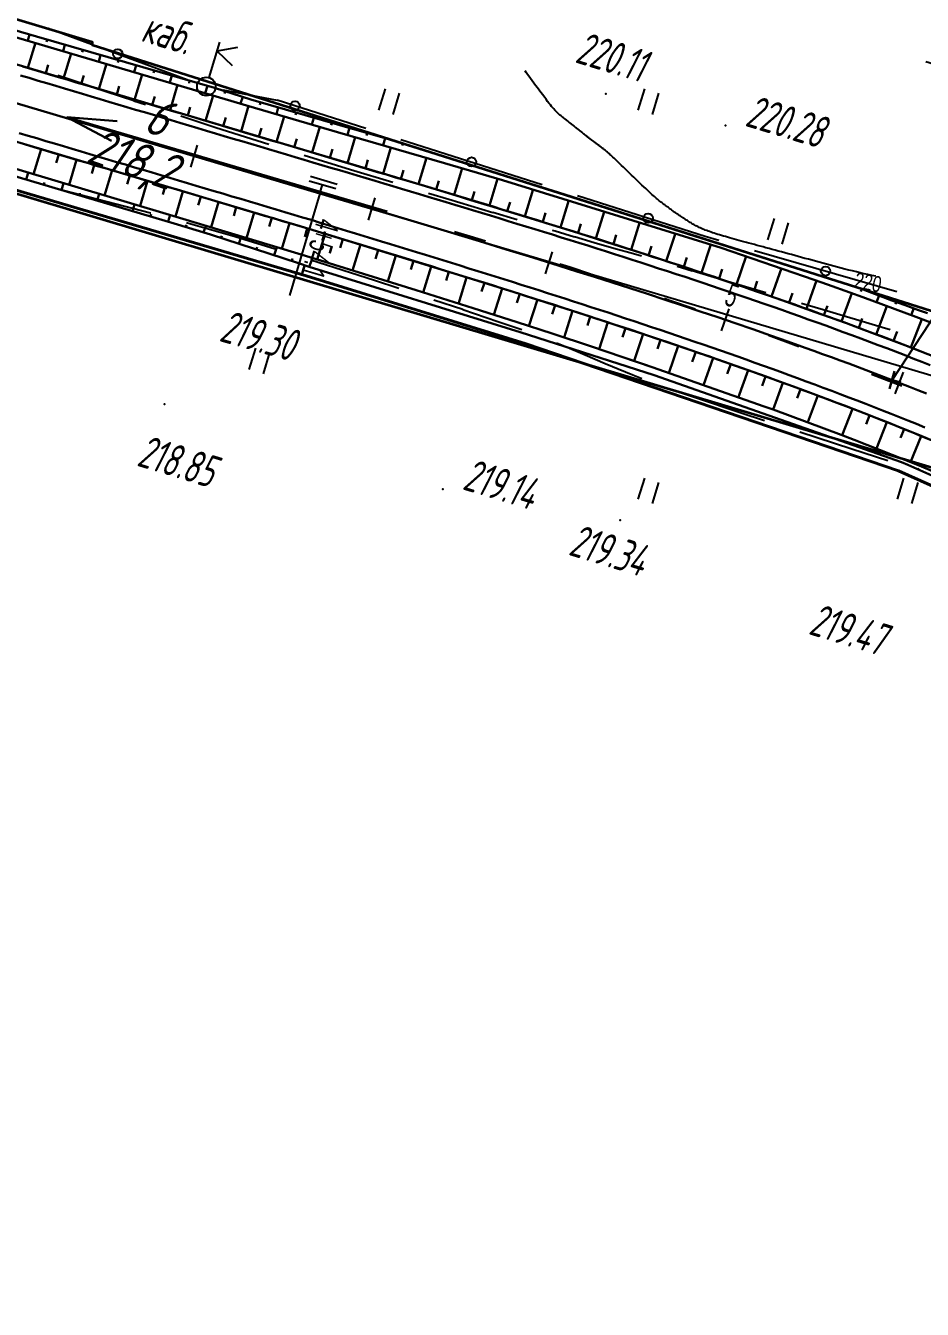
# Model space of a CAD drawing. Header units: millimetres. Extents: x -1799 to 6962, y -1020 to 4121.
# Drawn here: x -1317.8 to -1221, y 3691.2 to 3829.7 of the extents above; entities that cross this region are included whole.
import ezdxf
from ezdxf import colors
from ezdxf.entities.mleader import LeaderData, LeaderLine
from ezdxf.math import Vec2, Vec3

# ---------------------------------------------------------------- set-up
doc = ezdxf.new("R2010")
doc.units = ezdxf.units.MM
doc.linetypes.add('CONTI', pattern=[0])
doc.linetypes.add('STROT', pattern=[1.7, 0.5, -1.2])
for name, color, linetype, lineweight in [('10', 1, 'Continuous', 35), ('КОПИЯ_ОСЬ_13_ОТКОСЫ', 7, 'Continuous', 30), ('КОПИЯ_ОСЬ_ГРАНИЦЫ_ПОЛОС', 7, 'Continuous', 30), ('ОСЬ_ВЕРХ_ПОКРЫТИЯ_ГРАНИЦЫ_ПОЛОС', 7, 'Continuous', 30), ('ОСЬ_ВЕРХ_ПОКРЫТИЯ_ОСЬ', 1, 'Continuous', 30), ('Отметки', 5, 'Continuous', 30), ('Уклоны ПЧ', 5, 'Continuous', 30)]:
    doc.layers.add(name, color=color, linetype=linetype, lineweight=lineweight)
for name, color, linetype in [('_Ростелеком', 6, 'Continuous'), ('GOR_BDEFAULT', 212, 'CONTI'), ('NAD_MDEFAULT', 7, 'CONTI'), ('PI_OTDEFAULT', 172, 'CONTI'), ('PI_TTDEFAULT', 5, 'CONTI'), ('PLN_O', 7, 'CONTI'), ('SIT_LDEFAULT', 7, 'CONTI'), ('USLZNDEFAULT', 7, 'CONTI'), ('ZAPSKDEFAULT', 7, 'CONTI'), ('КОПИЯ_ОСЬ_ТАНГЕНСЫ', 1, 'Continuous'), ('ОСЬ_ВЕРХ_ПОКРЫТИЯ_ПИКЕТЫ', 1, 'Continuous'), ('ОСЬ_ВЕРХ_ПОКРЫТИЯ_РАЗБИВКА_КРИВ', 1, 'Continuous'), ('ОСЬ_ВЕРХ_ПОКРЫТИЯ_ТАНГЕНСЫ', 1, 'Continuous'), ('разметка', 7, 'Continuous')]:
    doc.layers.add(name, color=color, linetype=linetype)
doc.styles.add('eskd', font='spds.shx', dxfattribs={"width": 1.2, "oblique": 15})
doc.styles.add('SHRFT', font='TXT', dxfattribs={"width": 3.5})
doc.styles.get("Standard").update_dxf_attribs({"font": 'arial.ttf'})
doc.styles.add('STYLE1', font='romand.shx', dxfattribs={"width": 0.9})
doc.styles.add('ГОСТ', font='', dxfattribs={"oblique": 15, "height": 4})
doc.styles.get('ГОСТ').set_extended_font_data('GOST type A')
doc.linetypes.add('кабель_связи_проект.', pattern='A,10,-1,["/",STYLE1,S=3,R=0,X=0,Y=-1.5],-4.1', length=15.1)

# ---------------------------------------------------------------- blocks, each defined once
blk = doc.blocks.new('BL_2011')
at = {"color": 0}
for p, q in [((0, 0), (0, 2.4)), ((1.6, 0), (1.6, 2.4))]:
    blk.add_line(p, q, dxfattribs=at)
blk = doc.blocks.new('BL_4017')
at = {"color": 0}
for p, q in [((0, 1), (0, 5)), ((2, 5), (0, 4)), ((0, 4), (2, 3))]:
    blk.add_line(p, q, dxfattribs=at)
blk.add_circle((0, 0), 1, dxfattribs=at)
blk = doc.blocks.new('_None')
blk = doc.blocks.new('Крест')
at = {"layer": 'Отметки'}
for points in [[(-1, 0), (1, 0)], [(0, 1), (0, -1)]]:
    blk.add_lwpolyline(points, dxfattribs=at)
blk = doc.blocks.new('Стрелка')
at = {"layer": 'Уклоны ПЧ', "ltscale": 2}
for points in [[(-0.023, -0.048), (-0.023, 17.972)], [(-0.023, -0.048), (-0.578, 2.622)], [(-0.023, -0.048), (0.532, 2.622)]]:
    blk.add_lwpolyline(points, dxfattribs=at)

msp = doc.modelspace()

# ---------------------------------------------------------------- linework, layer by layer
at = {"layer": '10'}
for points in [[(-1663.64, 3941.52), (-1663.64, 3941.52), (-1660.5, 3940.7), (-1623.01, 3929.81), (-1594.45, 3919.16), (-1520.48, 3891.13), (-1408.55, 3857.4), (-1310.61, 3827.99), (-1310.61, 3827.69), (-1200.33, 3792.74), (-1162.75, 3776.95)], [(-804.5, 3662.4), (-824.53, 3666.02), (-948.42, 3671.8), (-975.89, 3675.36), (-1007.46, 3684.89), (-1045.04, 3689.69), (-1091.51, 3701.64), (-1136.71, 3726), (-1145.91, 3731.61), (-1190.93, 3759.81), (-1203.52, 3777.13), (-1281.42, 3800.43), (-1370.85, 3827.17), (-1423.97, 3843.23), (-1467.2, 3856.3), (-1517.94, 3871.63), (-1536.6, 3877.27), (-1560.79, 3884.92), (-1568.4, 3887.32), (-1611.24, 3900.87), (-1670.72, 3919.71)]]:
    msp.add_lwpolyline(points, dxfattribs=at)
at = {"layer": '_Ростелеком', "linetype": 'кабель_связи_проект.', "lineweight": 40, "ltscale": 0.25}
msp.add_lwpolyline([(-1657.51, 3939.31), (-1658.17, 3937.63), (-1600.28, 3918.22), (-1339.9, 3818.22), (-1287.5, 3802.77), (-1263.76, 3795.43), (-1223.53, 3781.71), (-1196.63, 3769.68), (-1196.63, 3769.68), (-1140.23, 3729.43), (-1091.1, 3703.08), (-1044.78, 3690.32), (-948.53, 3678.47), (-823.71, 3672.23)], dxfattribs=at)
at = {"layer": 'GOR_BDEFAULT', "color": 212, "elevation": 220, "flags": 128}
msp.add_lwpolyline([(-1225.99, 3802.72), (-1226.42, 3802.8), (-1226.84, 3802.89), (-1227.26, 3802.98), (-1227.67, 3803.08), (-1228.09, 3803.18), (-1228.5, 3803.28), (-1228.91, 3803.38), (-1229.32, 3803.48), (-1229.73, 3803.59), (-1230.13, 3803.69), (-1230.53, 3803.8), (-1230.93, 3803.9), (-1231.32, 3804.01), (-1231.72, 3804.12), (-1232.11, 3804.22), (-1232.49, 3804.33), (-1232.88, 3804.43), (-1233.26, 3804.54), (-1233.64, 3804.64), (-1234.01, 3804.74), (-1234.38, 3804.84), (-1234.75, 3804.94), (-1235.11, 3805.04), (-1235.47, 3805.13), (-1235.82, 3805.23), (-1236.17, 3805.33), (-1236.52, 3805.42), (-1236.86, 3805.51), (-1237.19, 3805.6), (-1237.52, 3805.69), (-1237.85, 3805.78), (-1238.17, 3805.87), (-1238.48, 3805.95), (-1238.79, 3806.04), (-1239.1, 3806.12), (-1239.39, 3806.2), (-1239.69, 3806.28), (-1239.97, 3806.36), (-1240.25, 3806.43), (-1240.52, 3806.51), (-1240.79, 3806.58), (-1241.05, 3806.65), (-1241.3, 3806.72), (-1241.54, 3806.79), (-1241.78, 3806.86), (-1242.01, 3806.92), (-1242.23, 3806.99), (-1242.45, 3807.05), (-1242.66, 3807.11), (-1242.86, 3807.17), (-1243.06, 3807.23), (-1243.25, 3807.29), (-1243.43, 3807.35), (-1243.61, 3807.4), (-1243.78, 3807.46), (-1243.94, 3807.52), (-1244.1, 3807.57), (-1244.25, 3807.63), (-1244.4, 3807.69), (-1244.54, 3807.74), (-1244.68, 3807.8), (-1244.81, 3807.86), (-1244.94, 3807.92), (-1245.07, 3807.98), (-1245.19, 3808.04), (-1245.3, 3808.1), (-1245.42, 3808.16), (-1245.53, 3808.22), (-1245.63, 3808.28), (-1245.74, 3808.34), (-1245.84, 3808.4), (-1245.94, 3808.46), (-1246.04, 3808.52), (-1246.14, 3808.59), (-1246.24, 3808.65), (-1246.34, 3808.71), (-1246.44, 3808.77), (-1246.53, 3808.83), (-1246.63, 3808.89), (-1246.72, 3808.96), (-1246.82, 3809.02), (-1246.91, 3809.08), (-1247.01, 3809.14), (-1247.1, 3809.21), (-1247.19, 3809.27), (-1247.28, 3809.33), (-1247.38, 3809.39), (-1247.47, 3809.46), (-1247.56, 3809.52), (-1247.65, 3809.58), (-1247.74, 3809.64), (-1247.82, 3809.71), (-1247.91, 3809.77), (-1248, 3809.83), (-1248.09, 3809.9), (-1248.17, 3809.96), (-1248.26, 3810.02), (-1248.35, 3810.09), (-1248.43, 3810.15), (-1248.52, 3810.21), (-1248.6, 3810.28), (-1248.69, 3810.34), (-1248.77, 3810.4), (-1248.85, 3810.46), (-1248.94, 3810.53), (-1249.02, 3810.59), (-1249.1, 3810.65), (-1249.19, 3810.72), (-1249.28, 3810.78), (-1249.37, 3810.86), (-1249.46, 3810.93), (-1249.56, 3811.01), (-1249.67, 3811.1), (-1249.78, 3811.2), (-1249.9, 3811.3), (-1250.03, 3811.41), (-1250.17, 3811.54), (-1250.32, 3811.67), (-1250.48, 3811.82), (-1250.65, 3811.98), (-1250.84, 3812.16), (-1251.04, 3812.35), (-1251.25, 3812.54), (-1251.46, 3812.75), (-1251.68, 3812.96), (-1251.91, 3813.18), (-1252.13, 3813.4), (-1252.36, 3813.62), (-1252.59, 3813.84), (-1252.81, 3814.06), (-1253.03, 3814.27), (-1253.24, 3814.48), (-1253.44, 3814.67), (-1253.63, 3814.85), (-1253.81, 3815.03), (-1253.97, 3815.18), (-1254.12, 3815.33), (-1254.26, 3815.46), (-1254.39, 3815.57), (-1254.5, 3815.68), (-1254.61, 3815.78), (-1254.71, 3815.86), (-1254.8, 3815.94), (-1254.88, 3816.02), (-1254.96, 3816.08), (-1255.03, 3816.14), (-1255.1, 3816.2), (-1255.16, 3816.25), (-1255.23, 3816.3), (-1255.29, 3816.35), (-1255.35, 3816.4), (-1255.41, 3816.44), (-1255.47, 3816.49), (-1255.53, 3816.54), (-1255.59, 3816.58), (-1255.65, 3816.63), (-1255.71, 3816.67), (-1255.76, 3816.72), (-1255.82, 3816.76), (-1255.88, 3816.8), (-1255.94, 3816.85), (-1255.99, 3816.89), (-1256.05, 3816.93), (-1256.11, 3816.97), (-1256.16, 3817.02), (-1256.99, 3817.63), (-1257.05, 3817.68), (-1257.11, 3817.72), (-1257.16, 3817.77), (-1257.22, 3817.81), (-1257.28, 3817.86), (-1257.34, 3817.91), (-1257.4, 3817.96), (-1257.46, 3818.01), (-1257.52, 3818.05), (-1257.58, 3818.1), (-1257.64, 3818.16), (-1257.71, 3818.21), (-1257.77, 3818.26), (-1257.83, 3818.31), (-1257.9, 3818.36), (-1257.96, 3818.41), (-1258.03, 3818.47), (-1258.1, 3818.52), (-1258.16, 3818.57), (-1258.23, 3818.63), (-1258.3, 3818.68), (-1258.37, 3818.73), (-1258.44, 3818.79), (-1258.5, 3818.84), (-1258.57, 3818.9), (-1258.64, 3818.95), (-1258.71, 3819.01), (-1258.78, 3819.06), (-1258.85, 3819.12), (-1258.92, 3819.17), (-1258.99, 3819.22), (-1259.06, 3819.28), (-1259.12, 3819.33), (-1259.19, 3819.38), (-1259.26, 3819.44), (-1259.33, 3819.49), (-1259.39, 3819.54), (-1259.46, 3819.6), (-1259.52, 3819.65), (-1259.59, 3819.7), (-1259.66, 3819.75), (-1259.72, 3819.8), (-1259.78, 3819.85), (-1259.85, 3819.9), (-1259.91, 3819.95), (-1259.97, 3820), (-1260.04, 3820.05), (-1260.1, 3820.1), (-1260.17, 3820.16), (-1260.24, 3820.22), (-1260.31, 3820.29), (-1260.39, 3820.36), (-1260.47, 3820.44), (-1260.56, 3820.54), (-1260.66, 3820.64), (-1260.76, 3820.76), (-1260.87, 3820.89), (-1261, 3821.04), (-1261.13, 3821.2), (-1261.28, 3821.38), (-1261.43, 3821.58), (-1261.6, 3821.8), (-1261.78, 3822.03), (-1261.96, 3822.28), (-1262.15, 3822.53), (-1262.34, 3822.78), (-1262.53, 3823.04), (-1262.73, 3823.3), (-1262.91, 3823.56), (-1263.1, 3823.81), (-1263.27, 3824.05), (-1263.44, 3824.28), (-1263.6, 3824.49), (-1263.74, 3824.69), (-1263.87, 3824.87)], dxfattribs=at)
at = {"layer": 'PI_TTDEFAULT', "color": 5}
for p in [(-1255.16, 3822.38, 220.11), (-1242.23, 3818.97, 220.28), (-1302.8, 3788.9, 218.85), (-1272.74, 3779.75, 219.14), (-1253.6, 3776.4, 219.34)]:
    msp.add_point(p, dxfattribs=at)
at = {"layer": 'PLN_O'}
for p, q in [((-1315.35, 3829.47), (-1300.34, 3823.94)), ((-1296.51, 3822.84), (-1290.62, 3821.72)), ((-1290.62, 3821.73), (-1281.07, 3818.69)), ((-1277.26, 3817.47), (-1262.01, 3812.62)), ((-1258.2, 3811.41), (-1244.42, 3807.03)), ((-1244.42, 3807.02), (-1242.95, 3806.6)), ((-1239.1, 3805.49), (-1223.73, 3801.05))]:
    msp.add_line(p, q, dxfattribs=at)
for centre in [(-1307.84, 3826.7), (-1288.7, 3821.11), (-1269.64, 3815.04), (-1250.58, 3808.98), (-1231.41, 3803.27)]:
    msp.add_circle(centre, 0.5, dxfattribs=at)
at = {"layer": 'SIT_LDEFAULT', "color": 7}
for p, q in [((-1310.55, 3823.1), (-1314.33, 3824.36)), ((-1306.12, 3821.62), (-1310.55, 3823.09)), ((-1304.85, 3821.2), (-1306.12, 3821.61)), ((-1297.24, 3818.73), (-1301.04, 3819.97)), ((-1292.79, 3817.31), (-1297.24, 3818.73)), ((-1291.52, 3816.92), (-1292.79, 3817.32)), ((-1282.73, 3814.2), (-1287.7, 3815.72)), ((-1278.14, 3812.81), (-1282.73, 3814.2)), ((-1313.95, 3812.06), (-1313.74, 3812.01)), ((-1313.74, 3812.01), (-1309.02, 3810.78)), ((-1272.08, 3810.98), (-1274.3, 3811.65)), ((-1309.02, 3810.78), (-1304.32, 3809.55)), ((-1267.34, 3809.56), (-1272.08, 3810.98)), ((-1304.32, 3809.55), (-1304.28, 3809.54)), ((-1264.72, 3808.79), (-1267.34, 3809.57)), ((-1300.42, 3808.5), (-1299.69, 3808.3)), ((-1299.69, 3808.29), (-1295.15, 3806.99)), ((-1260.63, 3807.56), (-1260.89, 3807.64)), ((-1258.52, 3806.94), (-1260.63, 3807.56)), ((-1295.15, 3806.99), (-1290.83, 3805.68)), ((-1256.4, 3806.33), (-1258.52, 3806.95)), ((-1254.28, 3805.71), (-1256.4, 3806.32)), ((-1252.16, 3805.11), (-1254.28, 3805.71)), ((-1251.29, 3804.86), (-1252.16, 3805.11)), ((-1287.01, 3804.47), (-1285.3, 3803.93)), ((-1285.3, 3803.94), (-1280.12, 3802.27)), ((-1245.81, 3803.27), (-1247.44, 3803.75)), ((-1280.12, 3802.27), (-1277.49, 3801.41)), ((-1242.61, 3802.32), (-1245.81, 3803.28)), ((-1237.86, 3800.91), (-1242.61, 3802.32)), ((-1273.7, 3800.17), (-1270.6, 3799.14)), ((-1270.6, 3799.13), (-1266.79, 3797.84)), ((-1231.69, 3799.08), (-1234.02, 3799.77)), ((-1266.79, 3797.84), (-1264.22, 3796.96)), ((-1225.31, 3797.19), (-1231.69, 3799.09)), ((-1224.43, 3796.93), (-1225.31, 3797.19)), ((-1260.48, 3795.54), (-1259.56, 3795.17)), ((-1259.56, 3795.16), (-1257.38, 3794.24)), ((-1257.38, 3794.24), (-1255.21, 3793.31)), ((-1255.21, 3793.31), (-1253.03, 3792.39)), ((-1253.03, 3792.4), (-1251.26, 3791.68)), ((-1247.5, 3790.3), (-1245.37, 3789.58)), ((-1245.37, 3789.58), (-1240.52, 3787.99)), ((-1240.52, 3787.98), (-1238.01, 3787.16)), ((-1234.21, 3785.91), (-1228.58, 3784.08)), ((-1228.58, 3784.09), (-1224.7, 3782.83))]:
    msp.add_line(p, q, dxfattribs=at)
at = {"layer": 'КОПИЯ_ОСЬ_13_ОТКОСЫ'}
for points in [[(-1322.09, 3830.17), (-1316.61, 3828.56), (-1297.39, 3823.04), (-1293.49, 3821.77), (-1283.88, 3819.01), (-1278.97, 3817.62)], [(-1320.46, 3828.99), (-1293.7, 3821.07), (-1284.1, 3818.27), (-1272.56, 3814.92), (-1266.29, 3813.07), (-1266.29, 3813.07), (-1266.29, 3813.07), (-1266.29, 3813.07), (-1242.7, 3805.77), (-1242.7, 3805.77), (-1242.7, 3805.77), (-1232.64, 3802.33), (-1232.64, 3802.33), (-1232.64, 3802.33), (-1231.2, 3801.83), (-1228.81, 3800.97), (-1227.38, 3800.45), (-1221.66, 3798.32), (-1219.29, 3797.42)], [(-1320.46, 3828.99), (-1293.7, 3821.07), (-1284.1, 3818.27), (-1272.56, 3814.92), (-1266.29, 3813.07), (-1266.29, 3813.07), (-1266.29, 3813.07), (-1266.29, 3813.07), (-1242.7, 3805.77), (-1242.7, 3805.77), (-1242.7, 3805.77), (-1232.64, 3802.33), (-1232.64, 3802.33), (-1232.64, 3802.33), (-1231.2, 3801.83), (-1228.81, 3800.97), (-1227.38, 3800.45), (-1221.66, 3798.32), (-1219.29, 3797.42)], [(-1317.38, 3828.79), (-1317.57, 3828.14)], [(-1315.46, 3828.23), (-1315.52, 3828.01)], [(-1317.54, 3825.18), (-1316.73, 3827.89)], [(-1313.54, 3827.68), (-1313.73, 3827)], [(-1311.61, 3827.12), (-1311.68, 3826.9)], [(-1315.62, 3824.61), (-1315.35, 3825.51)], [(-1313.7, 3824.04), (-1312.89, 3826.75)], [(-1309.69, 3826.57), (-1309.89, 3825.87)], [(-1309.87, 3822.9), (-1309.06, 3825.62)], [(-1307.77, 3826.02), (-1307.84, 3825.79)], [(-1305.85, 3825.47), (-1306.06, 3824.73)], [(-1311.78, 3823.47), (-1311.52, 3824.37)], [(-1306.03, 3821.76), (-1305.22, 3824.48)], [(-1303.92, 3824.92), (-1304, 3824.67)], [(-1302, 3824.37), (-1302.22, 3823.6)], [(-1307.95, 3822.33), (-1307.68, 3823.23)], [(-1302.2, 3820.62), (-1301.39, 3823.35)], [(-1300.08, 3823.82), (-1300.15, 3823.56)], [(-1298.16, 3823.26), (-1298.39, 3822.46)], [(-1304.12, 3821.19), (-1303.85, 3822.1)], [(-1298.37, 3819.48), (-1297.55, 3822.22)], [(-1296.25, 3822.67), (-1296.33, 3822.41)], [(-1294.35, 3822.05), (-1294.58, 3821.34)], [(-1292.43, 3821.46), (-1292.5, 3821.22)], [(-1300.28, 3820.05), (-1300.01, 3820.96)], [(-1294.53, 3818.34), (-1293.72, 3821.08)], [(-1290.51, 3820.91), (-1290.72, 3820.2)], [(-1290.7, 3817.2), (-1289.88, 3819.96)], [(-1288.59, 3820.36), (-1288.66, 3820.12)], [(-1324.46, 3818.89), (-1287.2, 3807.82), (-1275.74, 3804.31), (-1270.02, 3802.55), (-1265.26, 3801.06), (-1261.46, 3799.85), (-1258.15, 3798.79), (-1254.13, 3797.48), (-1250.12, 3796.14), (-1247.76, 3795.35), (-1243.77, 3793.98), (-1239.79, 3792.58), (-1234.2, 3790.55), (-1231.88, 3789.69), (-1230.49, 3789.17), (-1228.64, 3788.46), (-1226.79, 3787.75), (-1225.87, 3787.39), (-1224.49, 3786.84), (-1223.11, 3786.29), (-1221.28, 3785.55), (-1217.17, 3783.85)], [(-1296.45, 3818.91), (-1296.18, 3819.82)], [(-1292.61, 3817.77), (-1292.34, 3818.68)], [(-1286.67, 3819.81), (-1286.88, 3819.08)], [(-1286.86, 3816.06), (-1286.04, 3818.83)], [(-1284.74, 3819.26), (-1284.81, 3819.01)], [(-1282.82, 3818.71), (-1283.03, 3817.96)], [(-1288.78, 3816.63), (-1288.51, 3817.55)], [(-1283.03, 3814.92), (-1282.2, 3817.72)], [(-1280.9, 3818.16), (-1280.97, 3817.91)], [(-1278.97, 3817.62), (-1279.19, 3816.84)], [(-1325.26, 3816.2), (-1301.53, 3809.12), (-1288.03, 3805.04), (-1275.63, 3801.2), (-1269.46, 3799.25), (-1264.72, 3797.74), (-1260.94, 3796.52), (-1256.7, 3795.13), (-1253.41, 3794.03), (-1251.07, 3793.23), (-1250.14, 3792.91), (-1250.14, 3792.91)], [(-1325.26, 3816.2), (-1301.53, 3809.12), (-1288.03, 3805.04), (-1275.63, 3801.2), (-1269.46, 3799.25), (-1264.72, 3797.74), (-1260.94, 3796.52), (-1256.7, 3795.13), (-1253.41, 3794.03), (-1250.14, 3792.91)], [(-1316.13, 3816.41), (-1316.94, 3813.71)], [(-1314.22, 3815.84), (-1314.48, 3814.94)], [(-1284.95, 3815.49), (-1284.67, 3816.41)], [(-1279.2, 3813.77), (-1278.36, 3816.6)], [(-1277.05, 3817.07), (-1277.12, 3816.81)], [(-1312.3, 3815.28), (-1313.1, 3812.57)], [(-1310.38, 3814.71), (-1310.65, 3813.8)], [(-1281.11, 3814.35), (-1280.83, 3815.28)], [(-1275.36, 3812.63), (-1274.51, 3815.48)], [(-1320.92, 3814.07), (-1301.74, 3808.41), (-1297.82, 3807.21), (-1288.31, 3804.11), (-1287.17, 3803.71)], [(-1317.75, 3813.13), (-1317.52, 3813.89)], [(-1308.46, 3814.14), (-1309.27, 3811.43)], [(-1306.55, 3813.57), (-1306.82, 3812.66)], [(-1304.63, 3813), (-1305.44, 3810.29)], [(-1277.28, 3813.2), (-1277, 3814.15)], [(-1273.45, 3812.06), (-1273.16, 3813.01)], [(-1271.53, 3811.48), (-1270.66, 3814.36)], [(-1267.7, 3810.33), (-1266.83, 3813.23)], [(-1315.83, 3812.57), (-1315.75, 3812.82)], [(-1313.91, 3812), (-1313.69, 3812.75)], [(-1311.99, 3811.44), (-1311.92, 3811.68)], [(-1310.07, 3810.87), (-1309.86, 3811.6)], [(-1302.71, 3812.43), (-1302.98, 3811.52)], [(-1300.8, 3811.86), (-1301.6, 3809.14)], [(-1269.62, 3810.91), (-1269.33, 3811.87)], [(-1263.88, 3809.16), (-1262.98, 3812.09)], [(-1308.16, 3810.3), (-1308.08, 3810.55)], [(-1306.24, 3809.74), (-1306.02, 3810.46)], [(-1298.88, 3811.29), (-1299.15, 3810.38)], [(-1296.96, 3810.72), (-1297.77, 3807.99)], [(-1265.79, 3809.74), (-1265.49, 3810.71)], [(-1260.05, 3807.98), (-1259.14, 3810.93)], [(-1304.32, 3809.17), (-1304.25, 3809.41)], [(-1302.4, 3808.61), (-1302.19, 3809.32)], [(-1295.04, 3810.15), (-1295.32, 3809.24)], [(-1293.13, 3809.58), (-1293.94, 3806.83)], [(-1291.21, 3809.01), (-1291.48, 3808.09)], [(-1261.96, 3808.57), (-1261.66, 3809.55)], [(-1256.24, 3806.78), (-1255.3, 3809.76)], [(-1300.49, 3808.03), (-1300.41, 3808.27)], [(-1298.57, 3807.44), (-1298.35, 3808.16)], [(-1289.29, 3808.44), (-1290.11, 3805.67)], [(-1287.38, 3807.87), (-1287.65, 3806.95)], [(-1258.14, 3807.39), (-1257.84, 3808.37)], [(-1252.42, 3805.57), (-1251.46, 3808.57)], [(-1296.67, 3806.84), (-1296.59, 3807.08)], [(-1294.77, 3806.22), (-1294.51, 3807)], [(-1285.46, 3807.29), (-1286.31, 3804.51)], [(-1283.55, 3806.7), (-1283.83, 3805.78)], [(-1281.64, 3806.12), (-1282.49, 3803.32)], [(-1254.33, 3806.18), (-1254.02, 3807.18)], [(-1248.62, 3804.34), (-1247.63, 3807.37)], [(-1244.82, 3803.09), (-1243.81, 3806.13)], [(-1292.87, 3805.6), (-1292.78, 3805.86)], [(-1290.96, 3804.97), (-1290.68, 3805.84)], [(-1287.17, 3803.71), (-1286.83, 3804.67)], [(-1279.72, 3805.53), (-1280.01, 3804.6)], [(-1277.81, 3804.95), (-1278.67, 3802.14)], [(-1250.52, 3804.96), (-1250.2, 3805.96)], [(-1246.72, 3803.72), (-1246.39, 3804.73)], [(-1241.03, 3801.82), (-1239.99, 3804.86)], [(-1289.06, 3804.35), (-1288.97, 3804.64)], [(-1275.9, 3804.36), (-1276.19, 3803.43)], [(-1273.99, 3803.77), (-1274.86, 3800.95)], [(-1242.92, 3802.46), (-1242.58, 3803.47)], [(-1237.24, 3800.52), (-1236.18, 3803.57)], [(-1272.08, 3803.18), (-1272.37, 3802.24)], [(-1270.17, 3802.59), (-1271.04, 3799.75)], [(-1268.26, 3802), (-1268.55, 3801.05)], [(-1239.13, 3801.17), (-1238.79, 3802.18)], [(-1233.47, 3799.19), (-1232.38, 3802.24)], [(-1266.35, 3801.4), (-1267.24, 3798.55)], [(-1264.44, 3800.8), (-1264.74, 3799.85)], [(-1235.36, 3799.86), (-1235, 3800.87)], [(-1229.71, 3797.83), (-1228.59, 3800.89)], [(-1227.83, 3801.46), (-1224.25, 3800.11), (-1222.81, 3799.59), (-1221.38, 3799.06), (-1220.42, 3798.71)], [(-1227.51, 3801.34), (-1227.6, 3801.08)], [(-1225.64, 3800.63), (-1225.91, 3799.9)], [(-1262.53, 3800.19), (-1263.44, 3797.33)], [(-1260.63, 3799.59), (-1260.94, 3798.63)], [(-1231.59, 3798.51), (-1231.22, 3799.53)], [(-1225.96, 3796.44), (-1224.81, 3799.49)], [(-1223.76, 3799.94), (-1223.85, 3799.69)], [(-1221.88, 3799.25), (-1222.16, 3798.51)], [(-1258.73, 3798.97), (-1259.65, 3796.09)], [(-1256.82, 3798.36), (-1257.13, 3797.4)], [(-1227.83, 3797.14), (-1227.45, 3798.16)], [(-1222.22, 3795.02), (-1221.04, 3798.08)], [(-1254.92, 3797.74), (-1255.87, 3794.85)], [(-1253.02, 3797.11), (-1253.34, 3796.15)], [(-1251.12, 3796.48), (-1252.09, 3793.58)], [(-1224.09, 3795.73), (-1223.7, 3796.75)], [(-1249.23, 3795.84), (-1249.55, 3794.88)], [(-1247.33, 3795.2), (-1248.33, 3792.27)], [(-1245.44, 3794.55), (-1245.82, 3793.46)], [(-1243.55, 3793.9), (-1244.58, 3790.95)], [(-1241.66, 3793.24), (-1242.03, 3792.19)], [(-1239.78, 3792.58), (-1240.86, 3789.58)], [(-1237.9, 3791.89), (-1238.26, 3790.9)], [(-1236.02, 3791.21), (-1237.06, 3788.33)], [(-1234.14, 3790.53), (-1234.49, 3789.57)], [(-1232.26, 3789.83), (-1233.33, 3786.95)], [(-1238.03, 3788.65), (-1237.09, 3788.34), (-1231.55, 3786.29), (-1229.72, 3785.59), (-1228.34, 3785.06), (-1226.97, 3784.53), (-1221.5, 3782.35), (-1219.69, 3781.6)], [(-1237.06, 3788.33), (-1231.55, 3786.29), (-1229.72, 3785.59), (-1228.34, 3785.06), (-1226.97, 3784.53), (-1221.5, 3782.35), (-1219.69, 3781.6)], [(-1228.52, 3788.42), (-1229.63, 3785.56)], [(-1226.66, 3787.69), (-1227.03, 3786.74)], [(-1224.79, 3786.96), (-1225.92, 3784.11)], [(-1222.94, 3786.22), (-1223.32, 3785.28)], [(-1221.08, 3785.47), (-1222.25, 3782.65)], [(-1223.2, 3782.65), (-1222.55, 3782.37), (-1218.97, 3780.78)], [(-1221.37, 3781.85), (-1221.32, 3781.95)]]:
    msp.add_lwpolyline(points, dxfattribs=at)
at = {"layer": 'КОПИЯ_ОСЬ_13_ОТКОСЫ', "ltscale": 7}
for points in [[(-1278.97, 3817.62), (-1260.27, 3811.74), (-1237.7, 3804.59), (-1227.83, 3801.46)], [(-1287.17, 3803.71), (-1264.39, 3796.68), (-1249.93, 3792.02), (-1223.2, 3782.65)], [(-1250.14, 3792.91), (-1238.03, 3788.65)]]:
    msp.add_lwpolyline(points, dxfattribs=at)
at = {"layer": 'КОПИЯ_ОСЬ_ГРАНИЦЫ_ПОЛОС'}
for points in [[(-1318.08, 3825.34), (-1317.12, 3825.06), (-1316.16, 3824.77), (-1315.2, 3824.49), (-1314.25, 3824.2), (-1313.29, 3823.92), (-1312.33, 3823.64), (-1311.37, 3823.35), (-1310.42, 3823.07), (-1309.46, 3822.78), (-1308.5, 3822.5), (-1307.54, 3822.21), (-1306.59, 3821.93), (-1305.63, 3821.64), (-1304.67, 3821.36), (-1303.71, 3821.07), (-1302.76, 3820.79), (-1301.8, 3820.5), (-1300.84, 3820.22), (-1299.88, 3819.94), (-1298.93, 3819.65), (-1297.97, 3819.37), (-1297.01, 3819.08), (-1296.06, 3818.8), (-1295.1, 3818.51), (-1294.14, 3818.23), (-1293.18, 3817.94), (-1292.23, 3817.66), (-1291.27, 3817.37), (-1290.31, 3817.09), (-1289.35, 3816.81), (-1288.4, 3816.52), (-1287.44, 3816.24), (-1286.48, 3815.95), (-1285.52, 3815.67), (-1284.57, 3815.38), (-1283.61, 3815.1), (-1282.65, 3814.81), (-1281.69, 3814.53), (-1280.73, 3814.24), (-1279.78, 3813.96), (-1278.82, 3813.67), (-1277.86, 3813.39), (-1276.9, 3813.1), (-1275.94, 3812.81), (-1274.99, 3812.53), (-1274.03, 3812.24), (-1273.07, 3811.95), (-1272.11, 3811.66), (-1271.15, 3811.38), (-1270.19, 3811.09), (-1269.24, 3810.8), (-1268.28, 3810.51), (-1267.32, 3810.22), (-1266.36, 3809.92), (-1265.4, 3809.63), (-1264.44, 3809.34), (-1263.49, 3809.05), (-1262.53, 3808.75), (-1261.57, 3808.45), (-1260.61, 3808.16), (-1259.66, 3807.86), (-1258.7, 3807.56), (-1257.74, 3807.26), (-1256.78, 3806.96), (-1255.83, 3806.66), (-1254.87, 3806.36), (-1253.91, 3806.05), (-1252.96, 3805.75), (-1252, 3805.44), (-1251.05, 3805.14), (-1250.09, 3804.83), (-1249.14, 3804.52), (-1248.18, 3804.2), (-1247.23, 3803.89), (-1246.27, 3803.58), (-1245.32, 3803.26), (-1244.36, 3802.94), (-1243.41, 3802.63), (-1242.46, 3802.3), (-1241.51, 3801.98), (-1240.55, 3801.66), (-1239.6, 3801.33), (-1238.65, 3801.01), (-1237.7, 3800.68), (-1236.75, 3800.35), (-1235.8, 3800.01), (-1234.85, 3799.68), (-1233.9, 3799.34), (-1232.95, 3799.01), (-1232.01, 3798.67), (-1231.06, 3798.32), (-1230.11, 3797.98), (-1229.17, 3797.63), (-1228.22, 3797.29), (-1227.27, 3796.94), (-1226.33, 3796.58), (-1225.39, 3796.23), (-1224.44, 3795.87), (-1223.5, 3795.51), (-1222.56, 3795.15), (-1221.62, 3794.79), (-1220.68, 3794.42)], [(-1317.82, 3816.92), (-1316.86, 3816.64), (-1315.9, 3816.35), (-1314.95, 3816.07), (-1313.99, 3815.78), (-1313.03, 3815.5), (-1312.08, 3815.21), (-1311.12, 3814.93), (-1310.16, 3814.64), (-1309.21, 3814.36), (-1308.25, 3814.08), (-1307.29, 3813.79), (-1306.34, 3813.51), (-1305.38, 3813.22), (-1304.42, 3812.94), (-1303.47, 3812.65), (-1302.51, 3812.37), (-1301.55, 3812.09), (-1300.6, 3811.8), (-1299.64, 3811.52), (-1298.68, 3811.23), (-1297.73, 3810.95), (-1296.77, 3810.66), (-1295.81, 3810.38), (-1294.86, 3810.09), (-1293.9, 3809.81), (-1292.94, 3809.53), (-1291.99, 3809.24), (-1291.03, 3808.96), (-1290.07, 3808.67), (-1289.12, 3808.39), (-1288.16, 3808.1), (-1287.21, 3807.82), (-1286.26, 3807.53), (-1285.32, 3807.25), (-1284.37, 3806.96), (-1283.43, 3806.67), (-1282.48, 3806.38), (-1281.54, 3806.09), (-1280.59, 3805.8), (-1279.65, 3805.52), (-1278.7, 3805.23), (-1277.76, 3804.94), (-1276.81, 3804.65), (-1275.87, 3804.36), (-1274.93, 3804.07), (-1273.98, 3803.78), (-1273.04, 3803.49), (-1272.1, 3803.19), (-1271.15, 3802.9), (-1270.21, 3802.61), (-1269.27, 3802.32), (-1268.33, 3802.02), (-1267.39, 3801.73), (-1266.45, 3801.43), (-1265.51, 3801.14), (-1264.57, 3800.84), (-1263.63, 3800.54), (-1262.69, 3800.25), (-1261.75, 3799.95), (-1260.81, 3799.65), (-1259.87, 3799.35), (-1258.94, 3799.05), (-1258, 3798.74), (-1257.06, 3798.44), (-1256.13, 3798.13), (-1255.19, 3797.83), (-1254.26, 3797.52), (-1253.32, 3797.21), (-1252.39, 3796.91), (-1251.46, 3796.6), (-1250.53, 3796.28), (-1249.59, 3795.97), (-1248.66, 3795.66), (-1247.73, 3795.34), (-1246.8, 3795.02), (-1245.87, 3794.71), (-1244.94, 3794.39), (-1244.02, 3794.07), (-1243.09, 3793.74), (-1242.16, 3793.42), (-1241.24, 3793.09), (-1240.31, 3792.77), (-1239.39, 3792.44), (-1238.46, 3792.11), (-1237.54, 3791.78), (-1236.62, 3791.44), (-1235.7, 3791.11), (-1234.78, 3790.77), (-1233.86, 3790.43), (-1232.94, 3790.09), (-1232.02, 3789.75), (-1231.1, 3789.4), (-1230.19, 3789.05), (-1229.27, 3788.71), (-1228.36, 3788.36), (-1227.44, 3788), (-1226.53, 3787.65), (-1225.62, 3787.29), (-1224.71, 3786.93), (-1223.8, 3786.57), (-1222.89, 3786.21), (-1221.99, 3785.84), (-1221.08, 3785.47), (-1220.18, 3785.1)]]:
    msp.add_lwpolyline(points, dxfattribs=at)
at = {"layer": 'КОПИЯ_ОСЬ_ТАНГЕНСЫ'}
msp.add_line((-1334.85, 3826.15), (-1197.36, 3785.29), dxfattribs=at)
at = {"layer": 'ОСЬ_ВЕРХ_ПОКРЫТИЯ_ГРАНИЦЫ_ПОЛОС', "linetype": 'Continuous'}
for points in [[(-1219.55, 3793.98), (-1222.84, 3795.26), (-1226.14, 3796.51), (-1229.46, 3797.74), (-1232.54, 3798.85), (-1235.62, 3799.95), (-1239.19, 3801.19), (-1242.77, 3802.41), (-1246.82, 3803.76), (-1250.89, 3805.08), (-1254.24, 3806.15), (-1258.07, 3807.36), (-1262.38, 3808.7), (-1267.66, 3810.32), (-1274.37, 3812.34), (-1322.17, 3826.56)], [(-1220.11, 3793.12), (-1221.04, 3793.49), (-1221.98, 3793.85), (-1222.92, 3794.22), (-1223.86, 3794.58), (-1224.8, 3794.94), (-1225.74, 3795.29), (-1226.68, 3795.65), (-1227.62, 3796), (-1228.57, 3796.35), (-1229.51, 3796.69), (-1230.45, 3797.04), (-1231.4, 3797.38), (-1232.34, 3797.72), (-1233.29, 3798.06), (-1234.24, 3798.4), (-1235.18, 3798.74), (-1236.13, 3799.07), (-1237.08, 3799.4), (-1238.03, 3799.73), (-1238.98, 3800.06), (-1239.93, 3800.39), (-1240.88, 3800.71), (-1241.83, 3801.03), (-1242.78, 3801.36), (-1243.73, 3801.68), (-1244.68, 3801.99), (-1245.63, 3802.31), (-1246.59, 3802.63), (-1247.54, 3802.94), (-1248.49, 3803.25), (-1249.45, 3803.56), (-1250.4, 3803.87), (-1251.35, 3804.18), (-1252.31, 3804.49), (-1253.26, 3804.79), (-1254.22, 3805.1), (-1255.17, 3805.4), (-1256.13, 3805.7), (-1257.09, 3806.01), (-1258.04, 3806.31), (-1259, 3806.61), (-1259.95, 3806.9), (-1260.91, 3807.2), (-1261.87, 3807.5), (-1262.82, 3807.79), (-1263.78, 3808.09), (-1264.74, 3808.38), (-1265.7, 3808.67), (-1266.65, 3808.97), (-1267.61, 3809.26), (-1268.57, 3809.55), (-1269.53, 3809.84), (-1270.48, 3810.13), (-1271.44, 3810.42), (-1272.4, 3810.7), (-1273.36, 3810.99), (-1274.32, 3811.28), (-1275.27, 3811.57), (-1276.23, 3811.85), (-1277.19, 3812.14), (-1278.15, 3812.43), (-1279.11, 3812.71), (-1280.06, 3813), (-1281.02, 3813.28), (-1281.98, 3813.57), (-1282.94, 3813.85), (-1283.89, 3814.14), (-1284.85, 3814.42), (-1285.81, 3814.7), (-1286.77, 3814.99), (-1287.72, 3815.27), (-1288.68, 3815.56), (-1289.64, 3815.84), (-1290.6, 3816.13), (-1291.55, 3816.41), (-1292.51, 3816.7), (-1293.47, 3816.98), (-1294.43, 3817.27), (-1295.38, 3817.55), (-1296.34, 3817.83), (-1297.3, 3818.12), (-1298.26, 3818.4), (-1299.21, 3818.69), (-1300.17, 3818.97), (-1301.13, 3819.26), (-1302.09, 3819.54), (-1303.04, 3819.83), (-1304, 3820.11), (-1304.96, 3820.4), (-1305.92, 3820.68), (-1306.87, 3820.97), (-1307.83, 3821.25), (-1308.79, 3821.53), (-1309.75, 3821.82), (-1310.7, 3822.1), (-1311.66, 3822.39), (-1312.62, 3822.67), (-1313.58, 3822.96), (-1314.53, 3823.24), (-1315.49, 3823.53), (-1316.45, 3823.81), (-1317.41, 3824.1), (-1318.36, 3824.38)], [(-1318.08, 3825.34), (-1317.12, 3825.05), (-1316.16, 3824.77), (-1315.21, 3824.48), (-1314.25, 3824.2), (-1313.29, 3823.92), (-1312.33, 3823.63), (-1311.38, 3823.35), (-1310.42, 3823.06), (-1309.46, 3822.78), (-1308.5, 3822.49), (-1307.55, 3822.21), (-1306.59, 3821.92), (-1305.63, 3821.64), (-1304.67, 3821.35), (-1303.72, 3821.07), (-1302.76, 3820.79), (-1301.8, 3820.5), (-1300.84, 3820.22), (-1299.89, 3819.93), (-1298.93, 3819.65), (-1297.97, 3819.36), (-1297.01, 3819.08), (-1296.06, 3818.79), (-1295.1, 3818.51), (-1294.14, 3818.22), (-1293.18, 3817.94), (-1292.23, 3817.66), (-1291.27, 3817.37), (-1290.31, 3817.09), (-1289.35, 3816.8), (-1288.4, 3816.52), (-1287.44, 3816.23), (-1286.48, 3815.95), (-1285.52, 3815.66), (-1284.57, 3815.38), (-1283.61, 3815.09), (-1282.65, 3814.81), (-1281.69, 3814.52), (-1280.74, 3814.24), (-1279.78, 3813.95), (-1278.82, 3813.67), (-1277.86, 3813.38), (-1276.9, 3813.1), (-1275.95, 3812.81), (-1274.99, 3812.52), (-1274.03, 3812.24), (-1273.07, 3811.95), (-1272.11, 3811.66), (-1271.15, 3811.37), (-1270.19, 3811.08), (-1269.24, 3810.79), (-1268.28, 3810.5), (-1267.32, 3810.21), (-1266.36, 3809.92), (-1265.4, 3809.63), (-1264.45, 3809.34), (-1263.49, 3809.04), (-1262.53, 3808.75), (-1261.57, 3808.45), (-1260.61, 3808.16), (-1259.66, 3807.86), (-1258.7, 3807.56), (-1257.74, 3807.26), (-1256.78, 3806.96), (-1255.83, 3806.66), (-1254.87, 3806.36), (-1253.92, 3806.05), (-1252.96, 3805.75), (-1252, 3805.44), (-1251.05, 3805.13), (-1250.09, 3804.82), (-1249.14, 3804.51), (-1248.18, 3804.2), (-1247.23, 3803.89), (-1246.27, 3803.58), (-1245.32, 3803.26), (-1244.37, 3802.94), (-1243.41, 3802.62), (-1242.46, 3802.3), (-1241.51, 3801.98), (-1240.55, 3801.66), (-1239.6, 3801.33), (-1238.65, 3801), (-1237.7, 3800.68), (-1236.75, 3800.35), (-1235.8, 3800.01), (-1234.85, 3799.68), (-1233.9, 3799.34), (-1232.95, 3799), (-1232.01, 3798.66), (-1231.06, 3798.32), (-1230.11, 3797.98), (-1229.17, 3797.63), (-1228.22, 3797.28), (-1227.28, 3796.93), (-1226.33, 3796.58), (-1225.39, 3796.23), (-1224.44, 3795.87), (-1223.5, 3795.51), (-1222.56, 3795.15), (-1221.62, 3794.79), (-1220.68, 3794.42)]]:
    msp.add_lwpolyline(points, dxfattribs=at)
at = {"layer": 'ОСЬ_ВЕРХ_ПОКРЫТИЯ_ГРАНИЦЫ_ПОЛОС', "linetype": 'Continuous', "lineweight": 30}
msp.add_lwpolyline([(-1220.7, 3786.4), (-1221.61, 3786.77), (-1222.52, 3787.13), (-1223.43, 3787.5), (-1224.34, 3787.86), (-1225.26, 3788.22), (-1226.17, 3788.58), (-1227.08, 3788.93), (-1228, 3789.29), (-1228.92, 3789.64), (-1229.83, 3789.99), (-1230.75, 3790.34), (-1231.67, 3790.68), (-1232.59, 3791.02), (-1233.51, 3791.37), (-1234.43, 3791.71), (-1235.35, 3792.04), (-1236.28, 3792.38), (-1237.2, 3792.71), (-1238.13, 3793.05), (-1239.05, 3793.38), (-1239.98, 3793.71), (-1240.9, 3794.04), (-1241.83, 3794.36), (-1242.76, 3794.69), (-1243.69, 3795.01), (-1244.62, 3795.33), (-1245.55, 3795.65), (-1246.48, 3795.97), (-1247.41, 3796.29), (-1248.34, 3796.6), (-1249.27, 3796.92), (-1250.21, 3797.23), (-1251.14, 3797.54), (-1252.08, 3797.85), (-1253.01, 3798.16), (-1253.95, 3798.47), (-1254.88, 3798.78), (-1255.82, 3799.08), (-1256.76, 3799.39), (-1257.69, 3799.69), (-1258.63, 3800), (-1259.57, 3800.3), (-1260.51, 3800.6), (-1261.45, 3800.9), (-1262.39, 3801.2), (-1263.33, 3801.5), (-1264.27, 3801.79), (-1265.21, 3802.09), (-1266.15, 3802.39), (-1267.09, 3802.68), (-1268.03, 3802.98), (-1268.97, 3803.27), (-1269.92, 3803.56), (-1270.86, 3803.86), (-1271.8, 3804.15), (-1272.74, 3804.44), (-1273.69, 3804.73), (-1274.63, 3805.02), (-1275.58, 3805.31), (-1276.52, 3805.6), (-1277.46, 3805.89), (-1278.41, 3806.18), (-1279.35, 3806.47), (-1280.3, 3806.76), (-1281.24, 3807.05), (-1282.19, 3807.33), (-1283.14, 3807.62), (-1284.08, 3807.91), (-1285.03, 3808.2), (-1285.97, 3808.49), (-1286.92, 3808.78), (-1287.88, 3809.06), (-1288.83, 3809.34), (-1289.79, 3809.63), (-1290.75, 3809.91), (-1291.7, 3810.2), (-1292.66, 3810.48), (-1293.62, 3810.77), (-1294.57, 3811.05), (-1295.53, 3811.33), (-1296.49, 3811.62), (-1297.44, 3811.9), (-1298.4, 3812.19), (-1299.36, 3812.47), (-1300.31, 3812.76), (-1301.27, 3813.04), (-1302.23, 3813.32), (-1303.18, 3813.61), (-1304.14, 3813.89), (-1305.1, 3814.18), (-1306.05, 3814.46), (-1307.01, 3814.75), (-1307.97, 3815.03), (-1308.92, 3815.31), (-1309.88, 3815.6), (-1310.84, 3815.88), (-1311.79, 3816.17), (-1312.75, 3816.45), (-1313.71, 3816.74), (-1314.66, 3817.02), (-1315.62, 3817.3), (-1316.58, 3817.59), (-1317.53, 3817.87), (-1318.49, 3818.16)], dxfattribs=at)
at = {"layer": 'ОСЬ_ВЕРХ_ПОКРЫТИЯ_ОСЬ'}
msp.add_lwpolyline([(-1321.87, 3822.29), (-1286.02, 3811.64), (-1286.02, 3811.64), (-1278.36, 3809.36), (-1272.61, 3807.63), (-1268.78, 3806.48), (-1265.91, 3805.6), (-1263.04, 3804.72), (-1260.18, 3803.83), (-1258.27, 3803.23), (-1256.36, 3802.63), (-1254.46, 3802.03), (-1252.55, 3801.41), (-1250.65, 3800.8), (-1248.75, 3800.18), (-1246.85, 3799.55), (-1244.95, 3798.92), (-1243.05, 3798.28), (-1241.16, 3797.64), (-1239.27, 3796.99), (-1237.38, 3796.33), (-1235.49, 3795.66), (-1233.61, 3794.99), (-1232.67, 3794.65), (-1231.73, 3794.31), (-1230.79, 3793.97), (-1229.85, 3793.62), (-1228.91, 3793.28), (-1227.98, 3792.93), (-1227.04, 3792.58), (-1226.11, 3792.22), (-1225.17, 3791.87), (-1224.24, 3791.51), (-1223.3, 3791.15), (-1222.37, 3790.79), (-1221.44, 3790.42), (-1220.51, 3790.05)], dxfattribs=at)
at = {"layer": 'ОСЬ_ВЕРХ_ПОКРЫТИЯ_ПИКЕТЫ'}
for p, q in [((-1299.94, 3814.47), (-1299.22, 3816.87)), ((-1280.77, 3808.77), (-1280.05, 3811.17)), ((-1261.64, 3802.98), (-1260.9, 3805.36)), ((-1242.65, 3796.82), (-1241.84, 3799.19)), ((-1242.65, 3796.82), (-1241.84, 3799.19)), ((-1223.89, 3790.03), (-1222.99, 3792.37))]:
    msp.add_line(p, q, dxfattribs=at)
at = {"layer": 'ОСЬ_ВЕРХ_ПОКРЫТИЯ_РАЗБИВКА_КРИВ'}
for p, q in [((-1287.18, 3813.02), (-1284.3, 3812.17)), ((-1287.03, 3813.5), (-1284.16, 3812.65)), ((-1286.02, 3811.64), (-1289.3, 3800.62)), ((-1286.02, 3811.64), (-1285.74, 3812.6))]:
    msp.add_line(p, q, dxfattribs=at)
at = {"layer": 'ОСЬ_ВЕРХ_ПОКРЫТИЯ_ТАНГЕНСЫ'}
msp.add_line((-1334.85, 3826.15), (-1197.36, 3785.29), dxfattribs=at)
at = {"layer": 'разметка', "linetype": 'STROT', "lineweight": 30, "ltscale": 7}
msp.add_lwpolyline([(-1666.75, 3931.93, 0.015228), (-1561.85, 3896.89), (-1347.41, 3830.07, 0.003289), (-1322.24, 3822.41), (-1286.02, 3811.64, -0.037735), (-1201.22, 3781.75, -0.049609), (-1149.7, 3750.97, 0.102502), (-1038.49, 3701.35, 0.034541), (-963.71, 3691.96)], format="xyb", dxfattribs=at)

# ---------------------------------------------------------------- block references
at = {"layer": 'USLZNDEFAULT', "color": 7, "rotation": 342.9999999999999}
msp.add_blockref('BL_4017', (-1298.28, 3823.18), dxfattribs=at)
at = {"layer": 'ZAPSKDEFAULT', "color": 7, "rotation": 342.9999999999999}
for p in [(-1279.65, 3820.64), (-1251.65, 3820.64), (-1237.65, 3806.64), (-1293.65, 3792.64), (-1251.65, 3778.64), (-1223.65, 3778.64)]:
    msp.add_blockref('BL_2011', p, dxfattribs=at)
at = {"layer": 'Отметки', "rotation": 343.7785268804441}
msp.add_blockref('Крест', (-1224.24, 3791.51), dxfattribs=at)
at = {"layer": 'Уклоны ПЧ', "xscale": 1.999999999999998, "yscale": 1.999999999999998, "zscale": 1.999999999999998, "rotation": 253.5936242516923}
msp.add_blockref('Стрелка', (-1313.26, 3819.81), dxfattribs=at)

# ---------------------------------------------------------------- texts
at = {"layer": 'GOR_BDEFAULT', "color": 212, "style": 'SHRFT', "width": 0.75}
msp.add_text('220', height=1.722, rotation=349.1237, dxfattribs=at).set_placement((-1228.4, 3801.48, 220))
at = {"layer": 'NAD_MDEFAULT', "color": 7, "style": 'eskd', "oblique": 10, "width": 0.8}
msp.add_text('каб.', height=3.5, rotation=343, dxfattribs=at).set_placement((-1305.47, 3828.12))
at = {"layer": 'PI_OTDEFAULT', "color": 172, "style": 'eskd', "oblique": 10, "width": 0.8}
for s, rotation, p in [('220.11', 343, (-1258.59, 3825.82)), ('220.28', 343, (-1240.23, 3818.97)), ('219.30', 344, (-1297, 3795.75)), ('218.85', 343, (-1305.9, 3782.3)), ('219.14', 343, (-1270.74, 3779.75)), ('219.34', 343, (-1259.29, 3772.68)), ('219.47', 343, (-1233.37, 3764.13))]:
    msp.add_text(s, height=3.5, rotation=rotation, dxfattribs=at).set_placement(p)
at = {"layer": 'ОСЬ_ВЕРХ_ПОКРЫТИЯ_ПИКЕТЫ', "width": 0.6}
msp.add_text('5', height=2.5, rotation=341.2174, dxfattribs=at).set_placement((-1242.47, 3799.67))
at = {"layer": 'ОСЬ_ВЕРХ_ПОКРЫТИЯ_РАЗБИВКА_КРИВ', "width": 0.6}
msp.add_text('4+54.1', height=2.5, rotation=253.4485, dxfattribs=at).set_placement((-1286.26, 3809.1))
at = {"layer": 'Уклоны ПЧ', "style": 'ГОСТ', "oblique": 15}
for s, p in [('6', (-1305.23, 3818.4)), ('218,2', (-1311.4, 3815.08))]:
    msp.add_text(s, height=4, rotation=340.8925, dxfattribs=at).set_placement(p)

# ---------------------------------------------------------------- leaders
at = {"layer": 'Отметки', "ltscale": 0.2}
ml = msp.add_multileader_mtext('Standard', dxfattribs=at)
ml.set_content('221,54', color=256, style='ГОСТ')
ml.set_leader_properties()
ml.set_arrow_properties(name='NONE')
ml.build(insert=Vec2(0, 0))
ml.multileader.update_dxf_attribs({"text_left_attachment_type": 6, "text_right_attachment_type": 6, "dogleg_length": 0.36, "arrow_head_size": 2})
ctx = ml.context
ctx.base_point, ctx.arrow_head_size, ctx.landing_gap_size, ctx.plane_origin, ctx.plane_x_axis, ctx.plane_y_axis = Vec3(-1204.51, 3820.89), 2, 0, Vec3(-1216.69, 3754.23), Vec3(0.955401, -0.29531), Vec3(0.29531, 0.955401)
ctx.left_attachment, ctx.right_attachment = 6, 6
notes = []
notes.append((ctx, [(0, (1, 1, 0), (-1204.85, 3820.99), (0.955401, -0.29531), 0.36, [(0, [(-1224.24, 3791.51)], 0, [])])]))
ctx.mtext.insert, ctx.mtext.text_direction, ctx.mtext.rotation, ctx.mtext.line_spacing_style, ctx.mtext.flow_direction = Vec3(-1203.15, 3825.28), Vec3(0.955401, -0.29531), 5.983405, 2, 5
for ctx, leaders in notes:
    for number, flags, end, landing, length, lines in leaders:
        leader = LeaderData()
        leader.index, (leader.has_last_leader_line, leader.has_dogleg_vector, leader.attachment_direction) = number, flags
        leader.last_leader_point, leader.dogleg_vector, leader.dogleg_length = Vec3(end), Vec3(landing), length
        for number, points, colour, breaks in lines:
            line = LeaderLine()
            line.index, line.vertices, line.color, line.breaks = number, Vec3.list(points), colors.encode_raw_color(colour), breaks
            leader.lines.append(line)
        ctx.leaders.append(leader)

doc.saveas('drawing.dxf')
